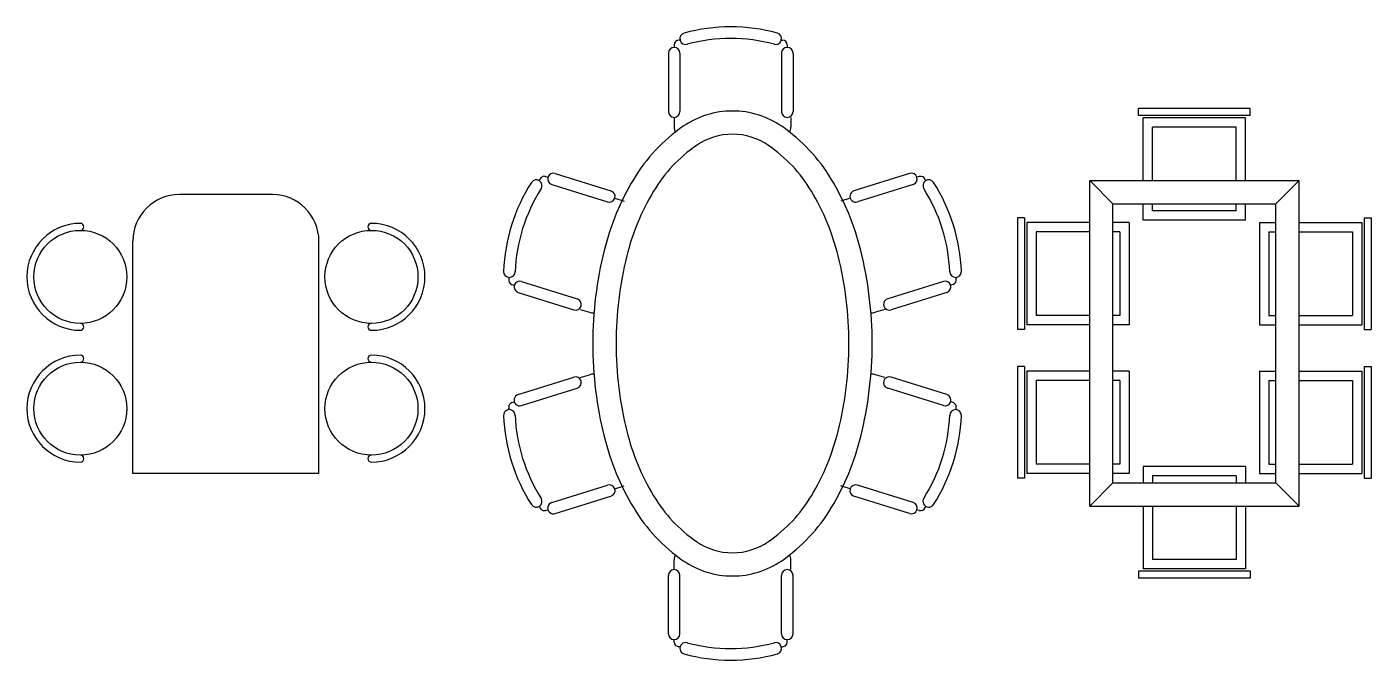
# Model space of a CAD drawing. Extents: x 75.84 to 81.62, y 195.71 to 198.43.
import ezdxf

# ---------------------------------------------------------------- set-up
doc = ezdxf.new("R2010")
doc.units = 0
doc.layers.get('0').update_dxf_attribs({"linetype": 'CONTINUOUS'})

msp = doc.modelspace()

# ---------------------------------------------------------------- linework, layer by layer
for p, q in [((78.6186, 198.3546), (78.6186, 198.344)), ((78.6442, 198.3746), (78.6386, 198.3746)), ((79.0793, 198.3746), (79.0849, 198.3746)), ((79.1049, 198.3546), (79.1049, 198.344)), ((78.5936, 198.319), (78.5936, 198.0682)), ((78.6436, 198.319), (78.6436, 198.0682)), ((79.0799, 198.319), (79.0799, 198.0682)), ((79.1299, 198.319), (79.1299, 198.0682)), ((78.6186, 198.0432), (78.6186, 198.0012)), ((79.12, 198.0432), (79.12, 198.0012)), ((81.0955, 198.0811), (80.6155, 198.0811)), ((80.6155, 198.0511), (80.6155, 198.0811)), ((81.0955, 198.0511), (80.6155, 198.0511)), ((81.0755, 198.0411), (80.6355, 198.0411)), ((80.6355, 197.7711), (80.6355, 198.0411)), ((81.0755, 197.7711), (81.0755, 198.0411)), ((81.0955, 198.0511), (81.0955, 198.0811)), ((81.0355, 198.0011), (80.6755, 198.0011)), ((80.6755, 197.7711), (80.6755, 198.0011)), ((81.0355, 197.7711), (81.0355, 198.0011)), ((78.0392, 197.7702), (78.0409, 197.7756)), ((78.066, 197.7887), (78.076, 197.7855)), ((78.0924, 197.7542), (78.3319, 197.6794)), ((78.1074, 197.802), (78.3468, 197.7272)), ((79.6312, 197.802), (79.3918, 197.7272)), ((79.6461, 197.7542), (79.4067, 197.6794)), ((79.6726, 197.7887), (79.6626, 197.7855)), ((79.6994, 197.7702), (79.6977, 197.7756)), ((80.5055, 197.6711), (80.4055, 197.7711)), ((80.4055, 197.7711), (81.3055, 197.7711)), ((80.4055, 196.3711), (80.4055, 197.7711)), ((81.2055, 197.6711), (81.3055, 197.7711)), ((81.3055, 196.3711), (81.3055, 197.7711)), ((76.891, 197.7111), (76.491, 197.7111)), ((78.3632, 197.6959), (78.4033, 197.6833)), ((79.3754, 197.6959), (79.3353, 197.6833)), ((80.5055, 196.4711), (80.5055, 197.6711)), ((80.5055, 197.6711), (81.2055, 197.6711)), ((80.6355, 197.6011), (80.6355, 197.6711)), ((80.6755, 197.6411), (80.6755, 197.6711)), ((81.0355, 197.6411), (80.6755, 197.6411)), ((81.0355, 197.6411), (81.0355, 197.6711)), ((81.0755, 197.6011), (81.0755, 197.6711)), ((81.2055, 196.4711), (81.2055, 197.6711)), ((80.0955, 197.6111), (80.0955, 197.1311)), ((80.1255, 197.6111), (80.0955, 197.6111)), ((80.1255, 197.6111), (80.1255, 197.1311)), ((80.1355, 197.5911), (80.1355, 197.1511)), ((80.4055, 197.5911), (80.1355, 197.5911)), ((80.5755, 197.5911), (80.5055, 197.5911)), ((80.5755, 197.5911), (80.5755, 197.1511)), ((81.0755, 197.6011), (80.6355, 197.6011)), ((81.1355, 197.5911), (81.1355, 197.1511)), ((81.1355, 197.5911), (81.2055, 197.5911)), ((81.3055, 197.5911), (81.5755, 197.5911)), ((81.5755, 197.5911), (81.5755, 197.1511)), ((81.5855, 197.6111), (81.6155, 197.6111)), ((81.5855, 197.6111), (81.5855, 197.1311)), ((81.6155, 197.6111), (81.6155, 197.1311)), ((80.1755, 197.5511), (80.1755, 197.1911)), ((80.4055, 197.5511), (80.1755, 197.5511)), ((80.5355, 197.5511), (80.5055, 197.5511)), ((80.5355, 197.5511), (80.5355, 197.1911)), ((81.1755, 197.5511), (81.1755, 197.1911)), ((81.1755, 197.5511), (81.2055, 197.5511)), ((81.3055, 197.5511), (81.5355, 197.5511)), ((81.5355, 197.5511), (81.5355, 197.1911)), ((76.291, 196.5111), (76.291, 197.5111)), ((77.091, 196.5111), (77.091, 197.5111)), ((77.9095, 197.3549), (77.9079, 197.3496)), ((79.8291, 197.3549), (79.8307, 197.3496)), ((77.921, 197.3246), (77.9311, 197.3214)), ((77.9475, 197.2901), (78.1869, 197.2153)), ((77.9624, 197.3378), (78.2018, 197.263)), ((79.7762, 197.3378), (79.5368, 197.263)), ((79.7911, 197.2901), (79.5517, 197.2153)), ((79.8176, 197.3246), (79.8075, 197.3214)), ((78.2137, 197.2173), (78.2538, 197.2048)), ((79.5249, 197.2173), (79.4848, 197.2048)), ((80.4055, 197.1911), (80.1755, 197.1911)), ((80.5355, 197.1911), (80.5055, 197.1911)), ((81.1755, 197.1911), (81.2055, 197.1911)), ((81.3055, 197.1911), (81.5355, 197.1911)), ((80.1255, 197.1311), (80.0955, 197.1311)), ((80.4055, 197.1511), (80.1355, 197.1511)), ((80.5755, 197.1511), (80.5055, 197.1511)), ((81.1355, 197.1511), (81.2055, 197.1511)), ((81.3055, 197.1511), (81.5755, 197.1511)), ((81.5855, 197.1311), (81.6155, 197.1311)), ((78.2137, 196.9238), (78.2538, 196.9363)), ((79.5249, 196.9238), (79.4848, 196.9363)), ((80.0955, 196.9711), (80.0955, 196.4911)), ((80.1255, 196.9711), (80.0955, 196.9711)), ((80.1255, 196.9711), (80.1255, 196.4911)), ((80.1355, 196.9511), (80.1355, 196.5111)), ((80.4055, 196.9511), (80.1355, 196.9511)), ((80.5755, 196.9511), (80.5055, 196.9511)), ((80.5755, 196.9511), (80.5755, 196.5111)), ((81.1355, 196.9511), (81.1355, 196.5111)), ((81.1355, 196.9511), (81.2055, 196.9511)), ((81.3055, 196.9511), (81.5755, 196.9511)), ((81.5755, 196.9511), (81.5755, 196.5111)), ((81.5855, 196.9711), (81.6155, 196.9711)), ((81.5855, 196.9711), (81.5855, 196.4911)), ((81.6155, 196.9711), (81.6155, 196.4911)), ((77.9475, 196.851), (78.1869, 196.9258)), ((77.9624, 196.8033), (78.2018, 196.878)), ((79.7762, 196.8033), (79.5368, 196.878)), ((79.7911, 196.851), (79.5517, 196.9258)), ((80.4055, 196.9111), (80.1755, 196.9111)), ((80.1755, 196.9111), (80.1755, 196.5511)), ((80.5355, 196.9111), (80.5055, 196.9111)), ((80.5355, 196.9111), (80.5355, 196.5511)), ((81.1755, 196.9111), (81.2055, 196.9111)), ((81.1755, 196.9111), (81.1755, 196.5511)), ((81.3055, 196.9111), (81.5355, 196.9111)), ((81.5355, 196.9111), (81.5355, 196.5511)), ((77.921, 196.8165), (77.9311, 196.8197)), ((79.8176, 196.8165), (79.8075, 196.8197)), ((77.9095, 196.7861), (77.9079, 196.7915)), ((79.8291, 196.7861), (79.8307, 196.7915)), ((80.4055, 196.5511), (80.1755, 196.5511)), ((80.5355, 196.5511), (80.5055, 196.5511)), ((80.6355, 196.5411), (80.6355, 196.4711)), ((81.0755, 196.5411), (80.6355, 196.5411)), ((81.0755, 196.5411), (81.0755, 196.4711)), ((81.1755, 196.5511), (81.2055, 196.5511)), ((81.3055, 196.5511), (81.5355, 196.5511)), ((77.091, 196.5111), (76.291, 196.5111)), ((80.1255, 196.4911), (80.0955, 196.4911)), ((80.4055, 196.5111), (80.1355, 196.5111)), ((80.5755, 196.5111), (80.5055, 196.5111)), ((80.6755, 196.5011), (80.6755, 196.4711)), ((81.0355, 196.5011), (80.6755, 196.5011)), ((81.0355, 196.5011), (81.0355, 196.4711)), ((81.1355, 196.5111), (81.2055, 196.5111)), ((81.3055, 196.5111), (81.5755, 196.5111)), ((81.5855, 196.4911), (81.6155, 196.4911)), ((78.0924, 196.3869), (78.3319, 196.4616)), ((78.3632, 196.4452), (78.4033, 196.4577)), ((79.3754, 196.4452), (79.3353, 196.4577)), ((79.6461, 196.3869), (79.4067, 196.4616)), ((80.5055, 196.4711), (80.4055, 196.3711)), ((80.5055, 196.4711), (81.2055, 196.4711)), ((81.2055, 196.4711), (81.3055, 196.3711)), ((78.0392, 196.3708), (78.0409, 196.3655)), ((78.1074, 196.3391), (78.3468, 196.4139)), ((79.6312, 196.3391), (79.3918, 196.4139)), ((79.6994, 196.3708), (79.6977, 196.3655)), ((80.4055, 196.3711), (81.3055, 196.3711)), ((80.6355, 196.3711), (80.6355, 196.1011)), ((80.6755, 196.3711), (80.6755, 196.1411)), ((81.0355, 196.3711), (81.0355, 196.1411)), ((81.0755, 196.3711), (81.0755, 196.1011)), ((78.066, 196.3524), (78.076, 196.3555)), ((79.6726, 196.3524), (79.6626, 196.3555)), ((78.6186, 196.0979), (78.6186, 196.1399)), ((79.12, 196.0979), (79.12, 196.1399)), ((81.0355, 196.1411), (80.6755, 196.1411)), ((78.5936, 195.822), (78.5936, 196.0729)), ((78.6436, 195.822), (78.6436, 196.0729)), ((79.0799, 195.822), (79.0799, 196.0729)), ((79.1299, 195.822), (79.1299, 196.0729)), ((81.0955, 196.0911), (80.6155, 196.0911)), ((80.6155, 196.0911), (80.6155, 196.0611)), ((81.0755, 196.1011), (80.6355, 196.1011)), ((81.0955, 196.0911), (81.0955, 196.0611)), ((81.0955, 196.0611), (80.6155, 196.0611)), ((78.6186, 195.7865), (78.6186, 195.797)), ((79.1049, 195.7865), (79.1049, 195.797)), ((78.6442, 195.7665), (78.6386, 195.7665)), ((79.0793, 195.7665), (79.0849, 195.7665))]:
    msp.add_line(p, q)
for centre in [(76.0652, 197.3572), (77.3169, 197.3572), (76.0652, 196.7905), (77.3169, 196.7905)]:
    msp.add_circle(centre, 0.2)
for centre, radius, start, end in [((78.6682, 198.3817), 0.025, 106.51697, 286.51697), ((78.8617, 197.6628), 0.7695, 74.88301, 105.11699), ((78.8617, 197.6628), 0.7195, 74.88301, 105.11699), ((79.0553, 198.3817), 0.025, 253.48303, 73.48303), ((78.6186, 198.319), 0.025, 0, 180), ((78.6386, 198.3546), 0.02, 90, 180), ((79.1049, 198.319), 0.025, 0, 180), ((79.0849, 198.3546), 0.02, 0, 90), ((78.6186, 198.0682), 0.025, 180, 0), ((78.8693, 197.6978), 0.3727, 90, 124.58474), ((78.8693, 197.6978), 0.3727, 55.41526, 90), ((79.1049, 198.0682), 0.025, 180, 0), ((79.0757, 197.3984), 0.7364, 124.58474, 149.00344), ((78.6686, 198.0012), 0.05, 180, 205.58454), ((78.6629, 197.3984), 0.7364, 30.99656, 55.41526), ((79.07, 198.0012), 0.05, 334.41546, 0), ((79.0757, 197.3984), 0.6364, 124.58474, 149.00344), ((78.8693, 197.6978), 0.2727, 90, 124.58474), ((78.8693, 197.6978), 0.2727, 55.41526, 90), ((78.6629, 197.3984), 0.6364, 30.99656, 55.41526), ((78.0999, 197.7781), 0.025, 72.6543, 252.6543), ((79.6387, 197.7781), 0.025, 287.3457, 107.3457), ((78.6538, 197.3504), 0.7695, 147.53731, 177.7713), ((78.0253, 197.7495), 0.025, 326.13733, 146.13733), ((78.06, 197.7696), 0.02, 72.6543, 162.6543), ((79.4051, 197.2005), 1.1207, 149.00344, 166.02575), ((78.3335, 197.2005), 1.1207, 13.97425, 30.99656), ((79.6786, 197.7696), 0.02, 17.3457, 107.3457), ((79.7133, 197.7495), 0.025, 33.86267, 213.86267), ((79.0848, 197.3504), 0.7695, 2.2287, 32.46269), ((76.491, 197.5111), 0.2, 90, 180), ((76.891, 197.5111), 0.2, 0, 90), ((78.6538, 197.3504), 0.7195, 147.53731, 177.7713), ((78.3393, 197.7033), 0.025, 252.6543, 72.6543), ((79.4051, 197.2005), 1.0207, 149.00344, 166.02575), ((78.3335, 197.2005), 1.0207, 13.97425, 30.99656), ((79.3993, 197.7033), 0.025, 107.3457, 287.3457), ((79.0848, 197.3504), 0.7195, 2.2287, 32.46269), ((76.0652, 197.3572), 0.23, 90, 270), ((76.0652, 197.5722), 0.015, 270, 90), ((77.3169, 197.5722), 0.015, 90, 270), ((77.3169, 197.3572), 0.23, 270, 90), ((79.9274, 197.0705), 1.6589, 166.02575, 180), ((77.8112, 197.0705), 1.6589, 360, 13.97425), ((79.9274, 197.0705), 1.5589, 166.02575, 180), ((77.8112, 197.0705), 1.5589, 360, 13.97425), ((77.9099, 197.3799), 0.025, 179.17127, 359.17127), ((77.9269, 197.3436), 0.02, 162.6543, 252.6543), ((79.8287, 197.3799), 0.025, 180.82873, 0.82873), ((79.8116, 197.3436), 0.02, 287.3457, 17.3457), ((77.9549, 197.314), 0.025, 72.6543, 252.6543), ((79.7837, 197.314), 0.025, 287.3457, 107.3457), ((78.1943, 197.2392), 0.025, 252.6543, 72.6543), ((79.5442, 197.2392), 0.025, 107.3457, 287.3457), ((78.2687, 197.2525), 0.05, 252.6543, 275.82244), ((79.4699, 197.2525), 0.05, 264.17756, 287.3457), ((76.0652, 197.1422), 0.015, 270, 90), ((77.3169, 197.1422), 0.015, 90, 270), ((79.9274, 197.0705), 1.6589, 180, 193.97425), ((79.9274, 197.0705), 1.5589, 180, 193.97425), ((77.8112, 197.0705), 1.5589, 346.02575, 360), ((77.8112, 197.0705), 1.6589, 346.02575, 0), ((76.0652, 196.7905), 0.23, 90, 270), ((76.0652, 197.0055), 0.015, 270, 90), ((77.3169, 197.0055), 0.015, 90, 270), ((77.3169, 196.7905), 0.23, 270, 90), ((78.2687, 196.8886), 0.05, 84.17756, 107.3457), ((79.4699, 196.8886), 0.05, 72.6543, 95.82244), ((78.1943, 196.9019), 0.025, 287.3457, 107.3457), ((79.5442, 196.9019), 0.025, 72.6543, 252.6543), ((77.9549, 196.8271), 0.025, 107.3457, 287.3457), ((79.7837, 196.8271), 0.025, 252.6543, 72.6543), ((77.9099, 196.7611), 0.025, 0.82873, 180.82873), ((77.9269, 196.7974), 0.02, 107.3457, 197.3457), ((78.6538, 196.7907), 0.7195, 182.2287, 212.46269), ((79.0848, 196.7907), 0.7195, 327.53731, 357.7713), ((79.8287, 196.7611), 0.025, 359.17127, 179.17127), ((79.8116, 196.7974), 0.02, 342.6543, 72.6543), ((78.6538, 196.7907), 0.7695, 182.2287, 212.46269), ((79.0848, 196.7907), 0.7695, 327.53731, 357.7713), ((79.4051, 196.9406), 1.1207, 193.97425, 210.99656), ((79.4051, 196.9406), 1.0207, 193.97425, 210.99656), ((78.3335, 196.9406), 1.0207, 329.00344, 346.02575), ((78.3335, 196.9406), 1.1207, 329.00344, 346.02575), ((76.0652, 196.5755), 0.015, 270, 90), ((77.3169, 196.5755), 0.015, 90, 270), ((78.3393, 196.4378), 0.025, 287.3457, 107.3457), ((79.3993, 196.4378), 0.025, 72.6543, 252.6543), ((78.0253, 196.3916), 0.025, 213.86267, 33.86267), ((78.06, 196.3715), 0.02, 197.3457, 287.3457), ((78.0999, 196.363), 0.025, 107.3457, 287.3457), ((79.0757, 196.7427), 0.7364, 210.99656, 235.41526), ((79.0757, 196.7427), 0.6364, 210.99656, 235.41526), ((78.6629, 196.7427), 0.6364, 304.58474, 329.00344), ((78.6629, 196.7427), 0.7364, 304.58474, 329.00344), ((79.6387, 196.363), 0.025, 252.6543, 72.6543), ((79.6786, 196.3715), 0.02, 252.6543, 342.6543), ((79.7133, 196.3916), 0.025, 146.13733, 326.13733), ((78.8693, 196.4433), 0.2727, 235.41526, 270), ((78.8693, 196.4433), 0.2727, 270, 304.58474), ((78.6686, 196.1399), 0.05, 154.41546, 180), ((78.8693, 196.4433), 0.3727, 235.41526, 270), ((78.8693, 196.4433), 0.3727, 270, 304.58474), ((79.07, 196.1399), 0.05, 0, 25.58454), ((78.6186, 196.0729), 0.025, 0, 180), ((79.1049, 196.0729), 0.025, 0, 180), ((78.6186, 195.822), 0.025, 180, 0), ((78.6386, 195.7865), 0.02, 180, 270), ((78.6682, 195.7594), 0.025, 73.48303, 253.48303), ((78.8617, 196.4783), 0.7195, 254.88301, 285.11699), ((79.0553, 195.7594), 0.025, 286.51697, 106.51697), ((79.1049, 195.822), 0.025, 180, 0), ((79.0849, 195.7865), 0.02, 270, 0), ((78.8617, 196.4783), 0.7695, 254.88301, 285.11699)]:
    msp.add_arc(centre, radius, start, end)

doc.saveas('drawing.dxf')
